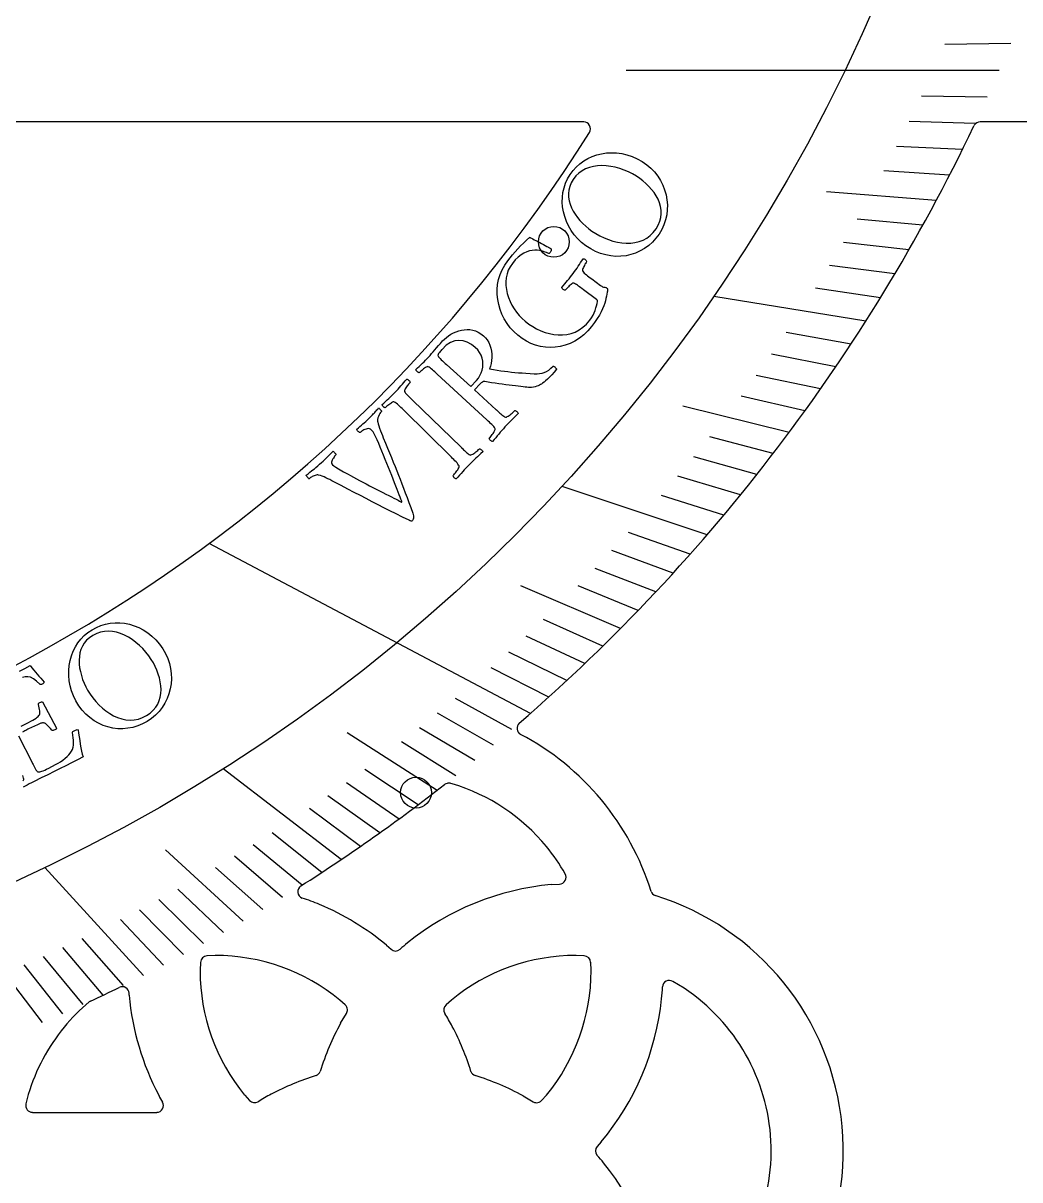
# Model space of a CAD drawing. Header units: millimetres. Extents: x -95 to 95, y -94 to 95.
# Drawn here: x 26.01 to 62.62, y -40.75 to 1.74 of the extents above; entities that cross this region are included whole.
import ezdxf

# ---------------------------------------------------------------- set-up
doc = ezdxf.new("R2010")
doc.units = ezdxf.units.MM
for name, color, linetype in [('CUT_INNER', 6, 'Continuous'), ('CUT_OUTER', 1, 'Continuous'), ('ENGRAVE', 7, 'Continuous'), ('ENGRAVE_FINE', 8, 'Continuous'), ('TEXT', 5, 'Continuous')]:
    doc.layers.add(name, color=color, linetype=linetype)

msp = doc.modelspace()

# ---------------------------------------------------------------- linework, layer by layer
at = {"layer": 'CUT_INNER'}
for points in [[(46.598, -1.89), (22.551, -1.89)], [(60.943, -2.01), (60.931, -2.032)], [(89.499, -1.89), (61.156, -1.89)], [(41.762, -26.201), (41.707, -26.187)], [(45.41, -29.904), (45.713, -29.89)], [(39.361, -32.137), (39.522, -32.283)], [(33.063, -32.51), (32.762, -32.525)], [(46.618, -32.525), (46.317, -32.51)], [(32.525, -32.762), (32.51, -33.063)], [(46.87, -33.063), (46.855, -32.762)], [(50.284, -33.713), (49.869, -33.465)], [(29.904, -33.971), (29.901, -33.896)], [(28.483, -34.188), (28.461, -34.199), (28.44, -34.213)], [(37.838, -34.328), (37.639, -34.148)], [(41.741, -34.148), (41.542, -34.328)], [(37.671, -34.998), (37.885, -34.642)], [(26.201, -37.618), (26.115, -37.962)], [(34.148, -37.639), (34.328, -37.838)], [(44.382, -37.671), (44.738, -37.885)], [(45.052, -37.838), (45.232, -37.639)], [(26.357, -38.273), (30.918, -38.273)], [(47.243, -39.361), (47.097, -39.522)]]:
    msp.add_lwpolyline(points, dxfattribs=at)
for centre, radius, start, end in [((0.012, 26.995), 67.481, 310.94402, 334.52258), ((46.598, -2.14), 0.25, 327.832, 90), ((61.156, -2.14), 0.25, 90, 148.647), ((0.001, 27.003), 55.21, 272.2309, 327.9764), ((44.398, -24.166), 0.25, 130.9583, 241.875), ((39.69, -33.075), 9.826, 17.2797, 62.1553), ((0.094, 26.873), 67.334, 302.4368, 307.93871), ((41.646, -26.429), 0.25, 104.7461, 127.793), ((41.646, -26.429), 0.25, 75.9375, 104.7461), ((39.69, -33.075), 7.18, 39.4729, 73.2229), ((40.46, -32.502), 6.222, 28.7321, 39.9065), ((45.701, -29.64), 0.25, 272.8125, 30.9375), ((36.345, -30.167), 0.25, 122.5204, 250.3125), ((46.305, -39.69), 9.826, 95.2286, 128.9786), ((49.308, -30.072), 0.25, 199.6875, 250.3125), ((34.228, -36.893), 6.802, 66.8867, 72.6132), ((46.305, -39.69), 9.826, 297.7284, 72.7194), ((33.081, -39.681), 9.816, 50.2194, 67.1129), ((39.69, -32.098), 0.25, 227.8125, 312.1875), ((42.329, -34.847), 3.561, 128.2641, 133.9447), ((32.775, -32.775), 0.25, 92.8125, 177.1875), ((33.075, -39.69), 7.18, 50.5271, 90.0979), ((46.305, -39.69), 7.18, 89.9021, 129.4729), ((46.605, -32.775), 0.25, 2.8125, 87.1875), ((39.69, -33.075), 7.18, 179.9021, 219.4729), ((39.69, -33.075), 7.18, 320.5271, 0.0979), ((49.74, -33.679), 0.25, 59.0625, 177.1875), ((0.736, 25.435), 65.763, 294.95651, 295.97817), ((29.651, -33.908), 0.25, 2.8125, 115.8398), ((39.69, -33.075), 9.826, 185.2286, 207.7286), ((45.07, -33.603), 4.421, 353.4673, 359.1696), ((46.305, -39.69), 7.18, 309.4729, 56.3479), ((32.606, -39.265), 6.547, 129.5081, 141.0043), ((37.67, -34.513), 0.25, 2.8125, 47.8125), ((41.71, -34.513), 0.25, 132.1875, 210.9375), ((39.69, -33.075), 9.826, 320.2286, 353.9786), ((37.67, -34.513), 0.25, 329.0625, 2.8125), ((36.865, -37.66), 5.527, 27.3856, 33.1026), ((33.075, -39.69), 7.18, 140.7229, 163.2229), ((46.298, -39.687), 9.819, 151.4766, 162.7252), ((33.107, -39.677), 9.792, 17.2605, 27.7447), ((39.677, -46.273), 9.792, 107.2605, 117.7447), ((36.687, -36.687), 0.25, 289.6875, 340.3125), ((42.693, -36.687), 0.25, 199.6875, 250.3125), ((39.693, -46.298), 9.819, 61.4766, 72.7252), ((33.565, -36.349), 2.882, 206.768, 212.4139), ((37.66, -42.515), 5.527, 117.3856, 123.1026), ((26.357, -38.022), 0.25, 165.9375, 270), ((30.918, -38.022), 0.25, 270, 30.9375), ((34.513, -37.67), 0.25, 222.1875, 300.9375), ((44.867, -37.67), 0.25, 239.0625, 267.1875), ((44.867, -37.67), 0.25, 267.1875, 317.8125), ((47.282, -39.69), 0.25, 137.8125, 222.1875), ((44.533, -42.329), 3.561, 38.2641, 43.9447), ((39.69, -46.305), 9.826, 5.2286, 38.9786)]:
    msp.add_arc(centre, radius, start, end, dxfattribs=at)
at = {"layer": 'CUT_OUTER'}
msp.add_arc((0, 0), 94.5, 275.625, 358.24265, dxfattribs=at)
at = {"layer": 'ENGRAVE'}
for points in [[(61.859, 0), (48.156, 0)], [(56.962, -9.205), (51.374, -8.302)], [(51.132, -17.056), (45.804, -15.279)], [(44.641, -23.621), (32.841, -17.377)], [(37.693, -28.987), (33.36, -25.654)], [(30.434, -33.241), (26.804, -29.276)]]:
    msp.add_lwpolyline(points, dxfattribs=at)
for centre, radius in [((0, 27.004), 62.336), ((45.503, -6.296), 0.567), ((40.441, -26.528), 0.567)]:
    msp.add_circle(centre, radius, dxfattribs=at)
at = {"layer": 'ENGRAVE_FINE'}
for points in [[(62.284, 0.996), (59.864, 0.958)], [(61.42, -0.983), (59, -0.944)], [(60.97, -1.951), (58.55, -1.874)], [(60.507, -2.906), (58.09, -2.79)], [(60.033, -3.847), (57.618, -3.692)], [(59.547, -4.775), (55.519, -4.452)], [(59.05, -5.688), (56.643, -5.456)], [(58.543, -6.588), (56.141, -6.317)], [(58.026, -7.474), (55.629, -7.165)], [(57.498, -8.346), (55.108, -7.999)], [(56.416, -10.05), (54.04, -9.627)], [(55.86, -10.882), (53.493, -10.421)], [(55.297, -11.7), (52.938, -11.201)], [(54.724, -12.505), (52.376, -11.968)], [(54.144, -13.296), (50.24, -12.337)], [(53.556, -14.074), (51.23, -13.463)], [(52.961, -14.839), (50.647, -14.191)], [(52.358, -15.591), (50.056, -14.906)], [(51.748, -16.33), (49.46, -15.608)], [(50.508, -17.769), (48.249, -16.974)], [(49.879, -18.469), (47.636, -17.639)], [(49.243, -19.157), (47.016, -18.29)], [(47.955, -20.494), (44.294, -18.929)], [(48.602, -19.832), (46.392, -18.93)], [(47.302, -21.144), (45.128, -20.172)], [(46.644, -21.782), (44.489, -20.775)], [(45.981, -22.407), (43.846, -21.366)], [(45.314, -23.02), (43.198, -21.945)], [(43.964, -24.21), (41.891, -23.068)], [(43.283, -24.787), (41.232, -23.613)], [(42.597, -25.352), (40.569, -24.145)], [(41.214, -26.448), (37.908, -24.326)], [(41.907, -25.906), (39.903, -24.667)], [(40.517, -26.979), (38.561, -25.676)], [(39.816, -27.497), (37.885, -26.164)], [(39.111, -28.005), (37.206, -26.641)], [(38.404, -28.502), (36.525, -27.107)], [(36.979, -29.461), (35.155, -28.007)], [(36.262, -29.924), (34.466, -28.441)], [(34.095, -31.247), (31.244, -28.634)], [(35.543, -30.376), (33.775, -28.865)], [(34.82, -30.817), (33.082, -29.278)], [(33.368, -31.667), (31.689, -30.074)], [(32.638, -32.076), (30.99, -30.457)], [(31.905, -32.475), (30.289, -30.829)], [(31.171, -32.863), (29.586, -31.192)], [(26.723, -34.977), (24.412, -31.952)], [(28.955, -33.966), (27.468, -32.221)], [(29.696, -33.608), (28.175, -31.888)], [(28.213, -34.313), (26.759, -32.545)], [(27.469, -34.65), (26.049, -32.859)]]:
    msp.add_lwpolyline(points, dxfattribs=at)
at = {"layer": 'TEXT'}
for points in [[(46.099, -3.824), (46.207, -3.678), (46.326, -3.546), (46.458, -3.427), (46.6, -3.322), (46.753, -3.232), (46.913, -3.158), (47.081, -3.099), (47.256, -3.056), (47.436, -3.03), (47.62, -3.02), (47.807, -3.027), (47.997, -3.052), (48.188, -3.095), (48.376, -3.158), (48.563, -3.242), (48.749, -3.346), (48.915, -3.46), (49.065, -3.587), (49.199, -3.726), (49.317, -3.878), (49.418, -4.04), (49.503, -4.207), (49.572, -4.381), (49.623, -4.562), (49.657, -4.747), (49.672, -4.932), (49.669, -5.118), (49.647, -5.305), (49.606, -5.489), (49.545, -5.668), (49.465, -5.841), (49.365, -6.008), (49.251, -6.162), (49.124, -6.301), (48.985, -6.426), (48.834, -6.537), (48.674, -6.631), (48.506, -6.707), (48.333, -6.765), (48.153, -6.805), (47.968, -6.826), (47.783, -6.829), (47.595, -6.813), (47.407, -6.778), (47.219, -6.724), (47.035, -6.65), (46.856, -6.555), (46.68, -6.441), (46.521, -6.316), (46.379, -6.18), (46.252, -6.033), (46.141, -5.876), (46.045, -5.712), (45.966, -5.543), (45.903, -5.37), (45.856, -5.192), (45.826, -5.013), (45.812, -4.835), (45.817, -4.657), (45.838, -4.479), (45.877, -4.305), (45.933, -4.138), (46.007, -3.977), (46.099, -3.824)], [(46.218, -3.999), (46.141, -4.129), (46.086, -4.259), (46.051, -4.391), (46.038, -4.523), (46.043, -4.655), (46.063, -4.785), (46.098, -4.913), (46.148, -5.04), (46.211, -5.163), (46.284, -5.283), (46.368, -5.4), (46.463, -5.512), (46.566, -5.62), (46.673, -5.721), (46.785, -5.814), (46.902, -5.902), (47.044, -5.994), (47.192, -6.077), (47.346, -6.15), (47.507, -6.214), (47.671, -6.266), (47.835, -6.304), (47.999, -6.33), (48.164, -6.341), (48.326, -6.338), (48.482, -6.318), (48.633, -6.281), (48.779, -6.228), (48.916, -6.157), (49.041, -6.064), (49.154, -5.952), (49.256, -5.818), (49.337, -5.68), (49.396, -5.541), (49.432, -5.403), (49.447, -5.264), (49.442, -5.127), (49.42, -4.993), (49.383, -4.86), (49.329, -4.73), (49.261, -4.604), (49.183, -4.483), (49.093, -4.367), (48.993, -4.257), (48.885, -4.152), (48.773, -4.056), (48.657, -3.967), (48.536, -3.885), (48.39, -3.799), (48.239, -3.723), (48.083, -3.656), (47.921, -3.6), (47.757, -3.555), (47.593, -3.522), (47.43, -3.503), (47.267, -3.496), (47.108, -3.503), (46.956, -3.525), (46.81, -3.561), (46.67, -3.612), (46.54, -3.681), (46.421, -3.768), (46.314, -3.874), (46.218, -3.999)], [(46.593, -8.055), (46.586, -8.05), (46.579, -8.044), (46.572, -8.039), (46.565, -8.034), (46.557, -8.028), (46.55, -8.023), (46.543, -8.018), (46.536, -8.012), (46.492, -7.979), (46.45, -7.948), (46.409, -7.919), (46.37, -7.891), (46.334, -7.867), (46.299, -7.846), (46.267, -7.83), (46.237, -7.817), (46.218, -7.813), (46.196, -7.818), (46.168, -7.832), (46.137, -7.856), (46.103, -7.885), (46.07, -7.915), (46.038, -7.946), (46.006, -7.979), (45.977, -8.01), (45.954, -8.037), (45.935, -8.058), (45.922, -8.075), (45.906, -8.072), (45.888, -8.066), (45.867, -8.055), (45.843, -8.04), (45.822, -8.024), (45.805, -8.007), (45.795, -7.99), (45.79, -7.973), (45.845, -7.906), (45.901, -7.84), (45.956, -7.775), (46.01, -7.713), (46.064, -7.65), (46.116, -7.586), (46.168, -7.521), (46.218, -7.456), (46.267, -7.388), (46.314, -7.321), (46.358, -7.256), (46.399, -7.191), (46.44, -7.126), (46.483, -7.059), (46.529, -6.989), (46.578, -6.917), (46.595, -6.917), (46.614, -6.923), (46.635, -6.934), (46.657, -6.949), (46.678, -6.968), (46.694, -6.985), (46.705, -7), (46.712, -7.015), (46.7, -7.032), (46.685, -7.056), (46.667, -7.085), (46.646, -7.12), (46.625, -7.159), (46.605, -7.197), (46.588, -7.234), (46.572, -7.271), (46.561, -7.306), (46.556, -7.335), (46.558, -7.358), (46.565, -7.376), (46.59, -7.407), (46.62, -7.44), (46.656, -7.473), (46.698, -7.507), (46.743, -7.542), (46.791, -7.579), (46.84, -7.616), (46.892, -7.654), (47.222, -7.898), (47.259, -7.923), (47.293, -7.942), (47.325, -7.954), (47.354, -7.959), (47.381, -7.962), (47.406, -7.969), (47.428, -7.978), (47.449, -7.991), (47.457, -7.999), (47.464, -8.008), (47.469, -8.018), (47.472, -8.03), (47.472, -8.047), (47.471, -8.071), (47.468, -8.103), (47.462, -8.143), (47.449, -8.216), (47.434, -8.293), (47.417, -8.374), (47.397, -8.46), (47.371, -8.551), (47.337, -8.649), (47.293, -8.753), (47.24, -8.865), (47.176, -8.984), (47.095, -9.114), (46.998, -9.255), (46.885, -9.405), (46.746, -9.568), (46.598, -9.711), (46.44, -9.835), (46.272, -9.939), (46.098, -10.024), (45.92, -10.09), (45.74, -10.136), (45.556, -10.163), (45.373, -10.171), (45.191, -10.162), (45.011, -10.134), (44.834, -10.087), (44.661, -10.024), (44.496, -9.943), (44.337, -9.844), (44.185, -9.729), (44.035, -9.593), (43.902, -9.448), (43.785, -9.293), (43.684, -9.128), (43.598, -8.957), (43.529, -8.781), (43.477, -8.602), (43.44, -8.418), (43.42, -8.232), (43.42, -8.048), (43.438, -7.864), (43.474, -7.68), (43.529, -7.499), (43.605, -7.325), (43.7, -7.156), (43.815, -6.992), (43.9, -6.884), (43.989, -6.776), (44.083, -6.666), (44.18, -6.555), (44.282, -6.445), (44.389, -6.338), (44.501, -6.232), (44.619, -6.129), (44.626, -6.133), (44.646, -6.144), (44.68, -6.161), (44.728, -6.186), (44.785, -6.216), (44.847, -6.248), (44.913, -6.284), (44.983, -6.322), (45.054, -6.36), (45.122, -6.397), (45.186, -6.431), (45.248, -6.464), (45.301, -6.492), (45.342, -6.515), (45.37, -6.531), (45.386, -6.541), (45.396, -6.548), (45.402, -6.56), (45.405, -6.577), (45.404, -6.598), (45.4, -6.62), (45.393, -6.642), (45.384, -6.662), (45.371, -6.681), (45.359, -6.696), (45.346, -6.709), (45.331, -6.719), (45.316, -6.726), (45.281, -6.71), (45.237, -6.692), (45.184, -6.672), (45.121, -6.649), (45.05, -6.629), (44.973, -6.614), (44.89, -6.605), (44.8, -6.602), (44.706, -6.609), (44.608, -6.629), (44.508, -6.661), (44.404, -6.707), (44.299, -6.77), (44.194, -6.854), (44.088, -6.96), (43.982, -7.086), (43.898, -7.21), (43.831, -7.339), (43.783, -7.474), (43.753, -7.615), (43.74, -7.759), (43.742, -7.904), (43.759, -8.05), (43.791, -8.197), (43.836, -8.343), (43.893, -8.484), (43.962, -8.622), (44.042, -8.756), (44.133, -8.883), (44.23, -9.002), (44.336, -9.111), (44.45, -9.211), (44.584, -9.313), (44.725, -9.406), (44.871, -9.488), (45.024, -9.56), (45.181, -9.621), (45.339, -9.666), (45.498, -9.698), (45.66, -9.715), (45.82, -9.715), (45.978, -9.697), (46.133, -9.661), (46.285, -9.607), (46.432, -9.532), (46.571, -9.435), (46.702, -9.316), (46.824, -9.174), (46.889, -9.083), (46.944, -8.993), (46.988, -8.902), (47.022, -8.813), (47.05, -8.725), (47.073, -8.642), (47.092, -8.563), (47.108, -8.488), (47.111, -8.473), (47.111, -8.461), (47.108, -8.45), (47.102, -8.442), (47.094, -8.434), (47.085, -8.426), (47.075, -8.418), (47.063, -8.409)], [(41.419, -9.935), (41.485, -9.867), (41.558, -9.804), (41.637, -9.745), (41.724, -9.69), (41.816, -9.641), (41.91, -9.599), (42.008, -9.565), (42.108, -9.539), (42.211, -9.522), (42.314, -9.516), (42.417, -9.521), (42.522, -9.538), (42.625, -9.567), (42.726, -9.611), (42.825, -9.67), (42.921, -9.744), (42.995, -9.816), (43.058, -9.899), (43.111, -9.991), (43.154, -10.092), (43.187, -10.201), (43.209, -10.311), (43.222, -10.424), (43.224, -10.538), (43.217, -10.652), (43.201, -10.76), (43.176, -10.862), (43.141, -10.959), (43.285, -10.985), (43.424, -11.008), (43.558, -11.029), (43.688, -11.047), (43.816, -11.063), (43.944, -11.077), (44.074, -11.09), (44.204, -11.101), (44.338, -11.111), (44.479, -11.121), (44.628, -11.131), (44.784, -11.141), (44.885, -11.143), (44.98, -11.135), (45.069, -11.119), (45.151, -11.094), (45.231, -11.057), (45.313, -11.006), (45.395, -10.94), (45.479, -10.86), (45.496, -10.862), (45.515, -10.87), (45.535, -10.886), (45.555, -10.908), (45.574, -10.931), (45.588, -10.949), (45.598, -10.963), (45.603, -10.971), (45.511, -11.08), (45.425, -11.177), (45.344, -11.262), (45.27, -11.336), (45.202, -11.399), (45.142, -11.451), (45.089, -11.492), (45.045, -11.522), (45.013, -11.539), (44.974, -11.558), (44.929, -11.579), (44.878, -11.602), (44.82, -11.623), (44.755, -11.637), (44.682, -11.644), (44.603, -11.644), (44.566, -11.641), (44.516, -11.637), (44.453, -11.631), (44.377, -11.623), (44.289, -11.613), (44.194, -11.602), (44.089, -11.59), (43.976, -11.575), (43.857, -11.56), (43.734, -11.543), (43.608, -11.526), (43.477, -11.508), (43.345, -11.489), (43.216, -11.47), (43.088, -11.45), (42.962, -11.429), (42.92, -11.43), (42.877, -11.444), (42.834, -11.472), (42.791, -11.513), (42.59, -11.735), (43.39, -12.463), (43.397, -12.469), (43.404, -12.475), (43.41, -12.481), (43.417, -12.487), (43.423, -12.493), (43.43, -12.499), (43.437, -12.505), (43.443, -12.511), (43.484, -12.548), (43.523, -12.583), (43.561, -12.616), (43.597, -12.647), (43.631, -12.675), (43.664, -12.698), (43.694, -12.718), (43.723, -12.733), (43.741, -12.735), (43.764, -12.73), (43.793, -12.717), (43.828, -12.698), (43.865, -12.673), (43.901, -12.646), (43.938, -12.617), (43.973, -12.585), (44.006, -12.555), (44.033, -12.529), (44.054, -12.508), (44.069, -12.492), (44.085, -12.496), (44.103, -12.503), (44.123, -12.515), (44.145, -12.532), (44.165, -12.55), (44.18, -12.569), (44.189, -12.586), (44.193, -12.603), (44.129, -12.666), (44.066, -12.728), (44.004, -12.789), (43.944, -12.848), (43.885, -12.908), (43.826, -12.969), (43.766, -13.031), (43.707, -13.095), (43.65, -13.158), (43.593, -13.222), (43.536, -13.288), (43.479, -13.355), (43.423, -13.422), (43.366, -13.491), (43.308, -13.56), (43.251, -13.63), (43.233, -13.628), (43.215, -13.62), (43.196, -13.607), (43.175, -13.589), (43.157, -13.568), (43.143, -13.549), (43.134, -13.532), (43.129, -13.516), (43.144, -13.5), (43.163, -13.477), (43.186, -13.448), (43.214, -13.413), (43.242, -13.374), (43.269, -13.335), (43.293, -13.296), (43.315, -13.256), (43.333, -13.219), (43.343, -13.19), (43.345, -13.167), (43.34, -13.151), (43.319, -13.117), (43.293, -13.082), (43.261, -13.045), (43.223, -13.006), (43.182, -12.966), (43.138, -12.925), (43.093, -12.882), (43.046, -12.838), (41.223, -11.159), (41.176, -11.115), (41.13, -11.073), (41.084, -11.032), (41.04, -10.993), (40.998, -10.958), (40.958, -10.928), (40.92, -10.903), (40.885, -10.885), (40.868, -10.879), (40.846, -10.882), (40.818, -10.893), (40.786, -10.913), (40.752, -10.938), (40.718, -10.964), (40.684, -10.991), (40.65, -11.02), (40.62, -11.046), (40.594, -11.069), (40.575, -11.088), (40.56, -11.102), (40.545, -11.098), (40.527, -11.09), (40.508, -11.077), (40.486, -11.06), (40.466, -11.041), (40.452, -11.023), (40.443, -11.005), (40.439, -10.989), (40.499, -10.929), (40.559, -10.871), (40.618, -10.813), (40.676, -10.757), (40.734, -10.7), (40.79, -10.643), (40.846, -10.585), (40.9, -10.527), (40.956, -10.465), (41.014, -10.4), (41.073, -10.332), (41.134, -10.261), (41.198, -10.187), (41.267, -10.108), (41.341, -10.024), (41.419, -9.935)], [(42.618, -10.176), (42.473, -10.066), (42.324, -9.986), (42.173, -9.935), (42.018, -9.914), (41.862, -9.93), (41.707, -9.99), (41.552, -10.095), (41.398, -10.244), (41.379, -10.266), (41.356, -10.293), (41.329, -10.326), (41.298, -10.364), (41.27, -10.402), (41.253, -10.435), (41.247, -10.464), (41.251, -10.486), (41.267, -10.515), (41.292, -10.548), (41.326, -10.586), (41.368, -10.627), (41.414, -10.671), (41.462, -10.716), (41.509, -10.759), (41.557, -10.803), (42.458, -11.615), (42.663, -11.389), (42.731, -11.303), (42.788, -11.21), (42.834, -11.11), (42.868, -11.003), (42.889, -10.893), (42.896, -10.783), (42.889, -10.673), (42.867, -10.563), (42.831, -10.457), (42.777, -10.357), (42.706, -10.263), (42.618, -10.176)], [(39.672, -11.823), (39.728, -11.764), (39.783, -11.705), (39.837, -11.646), (39.889, -11.587), (39.94, -11.528), (39.993, -11.467), (40.048, -11.405), (40.104, -11.342), (40.121, -11.345), (40.139, -11.353), (40.158, -11.367), (40.178, -11.385), (40.196, -11.406), (40.21, -11.425), (40.219, -11.442), (40.224, -11.457), (40.21, -11.473), (40.192, -11.494), (40.17, -11.521), (40.144, -11.554), (40.117, -11.589), (40.091, -11.625), (40.067, -11.66), (40.045, -11.695), (40.028, -11.727), (40.017, -11.755), (40.015, -11.779), (40.02, -11.798), (40.038, -11.825), (40.06, -11.855), (40.086, -11.886), (40.117, -11.919), (40.151, -11.954), (40.187, -11.99), (40.225, -12.028), (40.264, -12.066), (40.271, -12.073), (40.277, -12.079), (40.284, -12.085), (40.29, -12.091), (40.297, -12.098), (40.303, -12.104), (40.309, -12.11), (40.316, -12.116), (42.095, -13.842), (42.101, -13.849), (42.108, -13.855), (42.114, -13.861), (42.12, -13.867), (42.127, -13.873), (42.133, -13.88), (42.139, -13.886), (42.146, -13.892), (42.186, -13.93), (42.224, -13.966), (42.26, -14.001), (42.295, -14.033), (42.328, -14.062), (42.36, -14.086), (42.39, -14.107), (42.419, -14.123), (42.436, -14.126), (42.46, -14.121), (42.489, -14.11), (42.524, -14.091), (42.562, -14.068), (42.599, -14.042), (42.637, -14.014), (42.673, -13.983), (42.707, -13.954), (42.735, -13.929), (42.756, -13.909), (42.772, -13.893), (42.788, -13.897), (42.805, -13.905), (42.825, -13.918), (42.847, -13.935), (42.866, -13.955), (42.881, -13.973), (42.889, -13.991), (42.892, -14.008), (42.826, -14.069), (42.761, -14.129), (42.698, -14.188), (42.636, -14.245), (42.575, -14.303), (42.513, -14.361), (42.452, -14.422), (42.391, -14.484), (42.331, -14.545), (42.272, -14.608), (42.214, -14.671), (42.155, -14.736), (42.096, -14.802), (42.037, -14.869), (41.977, -14.936), (41.917, -15.004), (41.9, -15.002), (41.882, -14.993), (41.863, -14.98), (41.844, -14.96), (41.826, -14.939), (41.813, -14.92), (41.804, -14.902), (41.8, -14.886), (41.815, -14.87), (41.835, -14.848), (41.859, -14.82), (41.888, -14.786), (41.917, -14.748), (41.945, -14.71), (41.971, -14.672), (41.994, -14.632), (42.013, -14.596), (42.023, -14.567), (42.027, -14.544), (42.022, -14.528), (42.002, -14.494), (41.977, -14.457), (41.946, -14.419), (41.91, -14.38), (41.87, -14.338), (41.828, -14.295), (41.784, -14.251), (41.739, -14.206), (39.975, -12.465), (39.929, -12.419), (39.884, -12.376), (39.84, -12.334), (39.797, -12.293), (39.756, -12.256), (39.717, -12.225), (39.68, -12.2), (39.646, -12.18), (39.629, -12.174), (39.606, -12.176), (39.579, -12.186), (39.546, -12.205), (39.511, -12.229), (39.475, -12.254), (39.44, -12.281), (39.405, -12.309), (39.372, -12.336), (39.346, -12.359), (39.325, -12.377), (39.31, -12.391), (39.295, -12.386), (39.277, -12.377), (39.258, -12.364), (39.237, -12.346), (39.218, -12.327), (39.204, -12.308), (39.196, -12.29), (39.192, -12.273), (39.255, -12.216), (39.316, -12.159), (39.378, -12.102), (39.439, -12.047), (39.499, -11.992), (39.558, -11.936), (39.616, -11.88), (39.672, -11.823)], [(36.9, -14.466), (36.966, -14.406), (37.031, -14.346), (37.094, -14.286), (37.155, -14.226), (37.215, -14.166), (37.275, -14.106), (37.334, -14.048), (37.393, -13.99), (37.407, -13.998), (37.422, -14.011), (37.441, -14.029), (37.462, -14.052), (37.48, -14.076), (37.492, -14.095), (37.498, -14.11), (37.497, -14.121), (37.486, -14.131), (37.472, -14.149), (37.453, -14.172), (37.429, -14.202), (37.405, -14.236), (37.384, -14.272), (37.365, -14.309), (37.349, -14.347), (37.34, -14.385), (37.341, -14.421), (37.353, -14.455), (37.376, -14.487), (37.421, -14.527), (37.492, -14.578), (37.59, -14.639), (37.715, -14.709), (37.781, -14.745), (37.857, -14.786), (37.944, -14.832), (38.04, -14.884), (38.145, -14.939), (38.254, -14.998), (38.369, -15.059), (38.489, -15.122), (38.612, -15.187), (38.735, -15.252), (38.859, -15.316), (38.983, -15.379), (39.105, -15.441), (39.221, -15.501), (39.333, -15.558), (39.44, -15.613), (39.539, -15.664), (39.629, -15.71), (39.709, -15.752), (39.78, -15.788), (39.839, -15.818), (39.882, -15.84), (39.911, -15.854), (39.925, -15.86), (39.918, -15.839), (39.904, -15.801), (39.884, -15.746), (39.858, -15.675), (39.826, -15.589), (39.789, -15.493), (39.748, -15.387), (39.703, -15.27), (39.654, -15.145), (39.602, -15.013), (39.547, -14.875), (39.49, -14.731), (39.431, -14.583), (39.372, -14.435), (39.311, -14.286), (39.25, -14.135), (39.189, -13.987), (39.13, -13.843), (39.072, -13.704), (39.016, -13.569), (38.995, -13.519), (38.971, -13.468), (38.945, -13.418), (38.917, -13.367), (38.889, -13.32), (38.861, -13.278), (38.833, -13.241), (38.806, -13.211), (38.771, -13.182), (38.734, -13.164), (38.694, -13.157), (38.651, -13.161), (38.608, -13.173), (38.566, -13.188), (38.526, -13.206), (38.487, -13.228), (38.452, -13.251), (38.424, -13.27), (38.402, -13.287), (38.386, -13.3), (38.373, -13.3), (38.356, -13.293), (38.337, -13.278), (38.315, -13.257), (38.294, -13.234), (38.279, -13.212), (38.27, -13.192), (38.267, -13.175), (38.324, -13.125), (38.38, -13.077), (38.434, -13.031), (38.486, -12.986), (38.539, -12.941), (38.592, -12.893), (38.646, -12.843), (38.7, -12.791), (38.745, -12.748), (38.784, -12.709), (38.818, -12.675), (38.846, -12.645), (38.872, -12.617), (38.898, -12.589), (38.923, -12.561), (38.947, -12.533), (38.973, -12.504), (39.002, -12.471), (39.033, -12.436), (39.068, -12.397), (39.082, -12.405), (39.098, -12.418), (39.117, -12.436), (39.139, -12.461), (39.159, -12.485), (39.172, -12.504), (39.178, -12.516), (39.177, -12.523), (39.162, -12.54), (39.142, -12.568), (39.117, -12.606), (39.087, -12.654), (39.058, -12.708), (39.039, -12.763), (39.03, -12.819), (39.03, -12.877), (39.036, -12.923), (39.05, -12.982), (39.072, -13.056), (39.102, -13.143), (39.136, -13.235), (39.17, -13.325), (39.205, -13.411), (39.239, -13.494), (39.32, -13.687), (39.397, -13.873), (39.471, -14.05), (39.54, -14.22), (39.607, -14.384), (39.672, -14.546), (39.736, -14.705), (39.797, -14.862), (39.858, -15.019), (39.92, -15.18), (39.983, -15.343), (40.047, -15.51), (40.112, -15.683), (40.18, -15.866), (40.25, -16.058), (40.323, -16.261), (40.34, -16.316), (40.351, -16.365), (40.354, -16.409), (40.351, -16.446), (40.342, -16.479), (40.329, -16.509), (40.313, -16.535), (40.292, -16.557), (40.284, -16.561), (40.274, -16.561), (40.26, -16.557), (40.244, -16.549), (40.227, -16.54), (40.212, -16.533), (40.199, -16.528), (40.188, -16.524), (39.944, -16.404), (39.708, -16.286), (39.481, -16.172), (39.263, -16.062), (39.048, -15.953), (38.833, -15.842), (38.615, -15.729), (38.397, -15.616), (38.171, -15.498), (37.935, -15.375), (37.687, -15.246), (37.427, -15.111), (37.348, -15.069), (37.272, -15.03), (37.199, -14.995), (37.13, -14.962), (37.062, -14.932), (36.995, -14.906), (36.929, -14.883), (36.864, -14.863), (36.836, -14.858), (36.806, -14.857), (36.772, -14.862), (36.736, -14.873), (36.699, -14.887), (36.664, -14.902), (36.631, -14.919), (36.599, -14.937), (36.571, -14.955), (36.547, -14.971), (36.527, -14.985), (36.512, -14.997), (36.507, -14.995), (36.496, -14.985), (36.479, -14.967), (36.455, -14.94), (36.432, -14.913), (36.416, -14.893), (36.406, -14.879), (36.403, -14.871), (36.475, -14.813), (36.54, -14.761), (36.6, -14.713), (36.654, -14.672), (36.707, -14.63), (36.766, -14.582), (36.83, -14.527), (36.9, -14.466)], [(28.542, -20.544), (28.702, -20.458), (28.866, -20.39), (29.035, -20.338), (29.209, -20.305), (29.386, -20.288), (29.562, -20.289), (29.738, -20.308), (29.915, -20.344), (30.09, -20.397), (30.26, -20.466), (30.426, -20.552), (30.588, -20.656), (30.742, -20.776), (30.886, -20.914), (31.019, -21.069), (31.142, -21.242), (31.244, -21.417), (31.325, -21.596), (31.387, -21.779), (31.429, -21.966), (31.452, -22.155), (31.457, -22.343), (31.445, -22.53), (31.414, -22.716), (31.366, -22.897), (31.301, -23.071), (31.218, -23.238), (31.119, -23.398), (31.003, -23.547), (30.872, -23.683), (30.726, -23.805), (30.564, -23.913), (30.395, -24.004), (30.221, -24.076), (30.042, -24.13), (29.858, -24.165), (29.673, -24.181), (29.489, -24.179), (29.307, -24.157), (29.127, -24.116), (28.952, -24.057), (28.782, -23.98), (28.62, -23.886), (28.464, -23.774), (28.317, -23.645), (28.183, -23.5), (28.061, -23.337), (27.951, -23.159), (27.861, -22.978), (27.79, -22.794), (27.737, -22.608), (27.704, -22.418), (27.688, -22.229), (27.688, -22.043), (27.705, -21.859), (27.738, -21.678), (27.787, -21.503), (27.851, -21.336), (27.931, -21.177), (28.026, -21.025), (28.135, -20.885), (28.258, -20.758), (28.393, -20.644), (28.542, -20.544)], [(28.575, -20.753), (28.45, -20.838), (28.344, -20.933), (28.257, -21.037), (28.188, -21.151), (28.137, -21.272), (28.099, -21.398), (28.076, -21.529), (28.067, -21.665), (28.071, -21.803), (28.087, -21.943), (28.113, -22.084), (28.151, -22.227), (28.198, -22.368), (28.252, -22.505), (28.313, -22.637), (28.381, -22.766), (28.47, -22.91), (28.569, -23.048), (28.677, -23.18), (28.795, -23.306), (28.922, -23.424), (29.053, -23.529), (29.191, -23.621), (29.335, -23.702), (29.483, -23.768), (29.633, -23.817), (29.785, -23.848), (29.94, -23.862), (30.094, -23.856), (30.247, -23.826), (30.397, -23.772), (30.546, -23.695), (30.678, -23.604), (30.791, -23.504), (30.883, -23.394), (30.955, -23.275), (31.009, -23.149), (31.047, -23.018), (31.07, -22.883), (31.076, -22.742), (31.069, -22.599), (31.05, -22.456), (31.018, -22.313), (30.975, -22.171), (30.922, -22.03), (30.861, -21.895), (30.794, -21.765), (30.72, -21.639), (30.625, -21.499), (30.521, -21.366), (30.407, -21.239), (30.285, -21.119), (30.156, -21.008), (30.021, -20.909), (29.882, -20.822), (29.738, -20.746), (29.591, -20.684), (29.444, -20.639), (29.297, -20.61), (29.148, -20.597), (29.001, -20.603), (28.857, -20.631), (28.715, -20.681), (28.575, -20.753)]]:
    msp.add_lwpolyline(points, close=True, dxfattribs=at)
for points in [[(25.874, -22.072), (26.073, -21.963), (26.271, -21.855), (26.336, -21.943), (26.4, -22.026), (26.464, -22.104), (26.528, -22.176), (26.592, -22.247), (26.656, -22.32), (26.72, -22.394), (26.785, -22.47), (26.776, -22.49), (26.761, -22.508), (26.74, -22.526), (26.713, -22.543), (26.683, -22.556), (26.657, -22.561), (26.637, -22.557), (26.622, -22.544), (26.502, -22.428), (26.39, -22.343), (26.284, -22.292), (26.185, -22.272), (26.09, -22.276), (25.993, -22.293)], [(25.943, -24.086), (26.209, -23.95), (26.294, -23.905), (26.369, -23.864), (26.433, -23.827), (26.486, -23.793), (26.53, -23.762), (26.565, -23.73), (26.591, -23.699), (26.609, -23.668), (26.62, -23.636), (26.627, -23.601), (26.628, -23.562), (26.623, -23.52), (26.616, -23.473), (26.605, -23.419), (26.591, -23.358), (26.575, -23.29), (26.573, -23.271), (26.581, -23.252), (26.599, -23.233), (26.627, -23.215), (26.657, -23.202), (26.683, -23.194), (26.707, -23.192), (26.728, -23.195), (27.242, -24.161), (27.234, -24.177), (27.219, -24.193), (27.198, -24.21), (27.17, -24.226), (27.14, -24.239), (27.114, -24.244), (27.091, -24.241), (27.072, -24.231), (27.018, -24.172), (26.972, -24.122), (26.932, -24.081), (26.899, -24.05), (26.872, -24.026), (26.848, -24.006), (26.828, -23.992), (26.811, -23.982), (26.795, -23.976), (26.779, -23.971), (26.763, -23.968), (26.746, -23.966), (26.723, -23.965), (26.694, -23.971), (26.656, -23.982), (26.611, -24), (26.561, -24.021), (26.509, -24.044), (26.455, -24.069), (26.399, -24.096), (26.344, -24.123), (26.29, -24.15), (26.237, -24.176), (26.187, -24.202), (26.151, -24.22), (26.114, -24.24), (26.075, -24.261), (26.034, -24.283), (25.993, -24.306)], [(25.844, -24.436), (26.34, -25.424), (26.343, -25.43), (26.347, -25.437), (26.351, -25.446), (26.356, -25.456), (26.377, -25.495), (26.4, -25.54), (26.426, -25.59), (26.455, -25.645), (26.484, -25.696), (26.509, -25.733), (26.529, -25.757), (26.546, -25.766), (26.583, -25.768), (26.621, -25.766), (26.66, -25.758), (26.701, -25.745), (26.747, -25.725), (26.804, -25.7), (26.872, -25.667), (26.95, -25.628), (27.202, -25.498), (27.294, -25.447), (27.383, -25.392), (27.469, -25.332), (27.552, -25.268), (27.627, -25.202), (27.691, -25.137), (27.743, -25.074), (27.784, -25.011), (27.819, -24.939), (27.844, -24.863), (27.858, -24.782), (27.86, -24.696), (27.856, -24.607), (27.849, -24.515), (27.84, -24.421), (27.829, -24.325), (27.83, -24.306), (27.84, -24.288), (27.858, -24.271), (27.886, -24.253), (27.93, -24.232), (27.968, -24.218), (28.001, -24.213), (28.028, -24.216), (28.049, -24.343), (28.069, -24.473), (28.089, -24.608), (28.11, -24.747), (28.131, -24.882), (28.156, -25.005), (28.183, -25.114), (28.214, -25.211), (28.003, -25.324), (27.791, -25.434), (27.58, -25.541), (27.367, -25.646), (27.148, -25.754), (26.916, -25.869), (26.671, -25.99), (26.412, -26.119), (26.322, -26.164), (26.238, -26.208), (26.158, -26.25), (26.084, -26.291), (26.012, -26.33)], [(26.007, -26.093), (26.027, -26.069), (26.037, -26.048), (26.038, -26.032), (26.031, -25.993), (26.019, -25.95), (26.003, -25.904)]]:
    msp.add_lwpolyline(points, dxfattribs=at)

doc.saveas('drawing.dxf')
